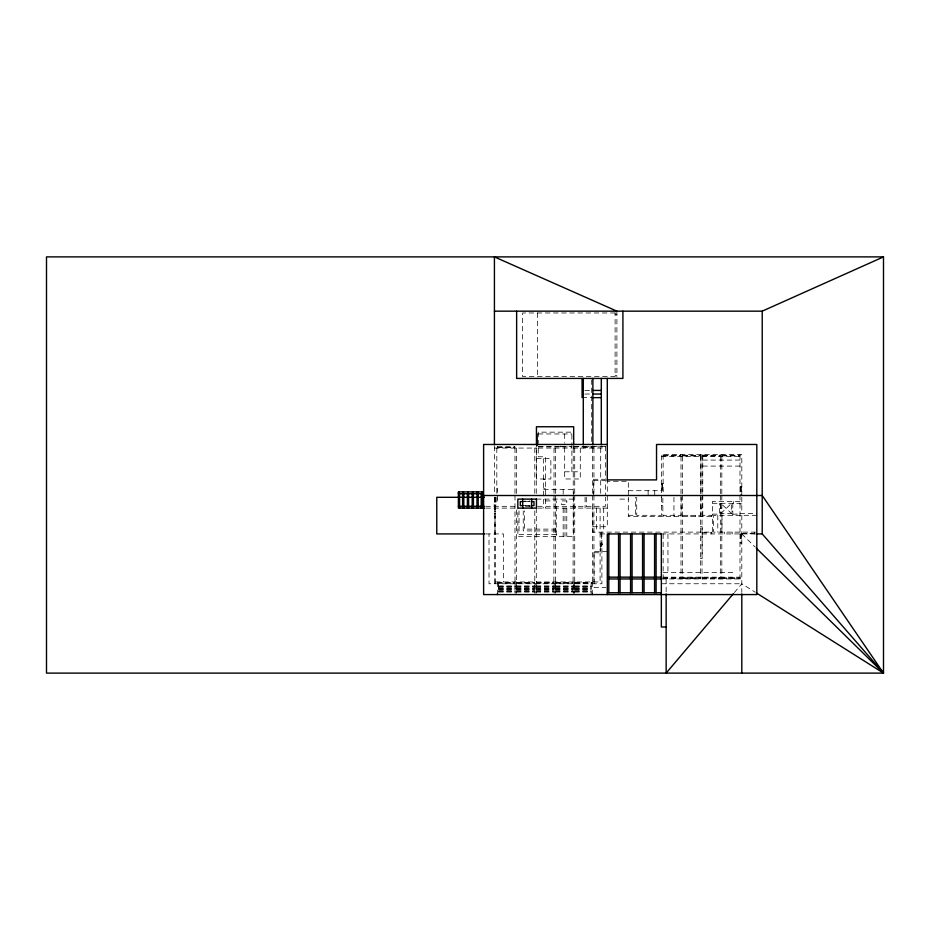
<?xml version="1.0" encoding="UTF-8"?>
<svg xmlns="http://www.w3.org/2000/svg" width="930" height="930" viewBox="0 0 930 930"><rect width="100%" height="100%" fill="white"/><g stroke="black" fill="none" stroke-linecap="round" stroke-linejoin="round"><path stroke-width="0.7" stroke-dasharray="4.65 3.49" d="M494.283 505.513L494.167 504.595L494.19 505.513M495.876 505.153L495.876 504.595M600.861 544.538L600.745 543.62L601.222 544.608M734.328 592.584L741.803 583.761L755.241 592.236M720.785 513.511L731.596 503.304L731.596 513.511L720.785 513.511L720.785 503.304L731.596 513.511M592.096 446.423L591.178 446.447M615.102 314.177L616.904 314.177M615.102 375.418L616.904 375.418M584.831 390.426L591.689 390.426M584.831 394.029L591.689 394.029M582.087 397.633L591.689 397.633M538.249 433.961L571.88 433.961M538.551 446.563L560.569 446.563M560.883 446.563L571.264 446.563M574.263 446.563L584.075 446.563M584.377 446.563L605.221 446.563M591.713 446.865L592.48 446.865M497.422 446.865L514.836 446.865M538.249 446.865L571.88 446.865M573.682 446.865L605.5 446.865M497.713 447.167L514.546 447.167M497.422 447.47L514.836 447.47M583.284 447.47L592.887 447.47M494.423 448.062L536.447 448.062M538.249 448.062L571.88 448.062M573.078 448.062L605.5 448.062M663.137 455.27L680.853 455.27M682.655 455.27L700.964 455.27M702.766 455.27L720.18 455.27M721.982 455.27L740.001 455.27M663.439 455.572L680.562 455.572M682.957 455.572L700.674 455.572M703.068 455.572L719.878 455.572M722.285 455.572L739.699 455.572M663.137 455.874L680.853 455.874M682.655 455.874L700.964 455.874M702.766 455.874L720.18 455.874M721.982 455.874L740.001 455.874M661.346 456.479L740.001 456.479M536.447 458.571L550.862 458.571L550.862 478.985L536.447 478.985L536.447 446.272M702.766 460.071L740.001 460.071M702.766 466.081L740.001 466.081M564.673 471.789L580.285 471.789M543.655 479.589L545.457 479.589M593.491 480.496L605.5 480.496L605.5 495.504M661.346 483.495L663.137 483.495M661.939 483.798L662.544 483.798M740.001 486.495L741.803 486.495M740.594 486.797L741.198 486.797M496.818 488.297L497.422 488.297L497.422 502.712L496.818 502.712L496.818 497.306M543.655 488.297L545.457 488.297M543.655 489.494L573.682 489.494L573.682 494.702M661.939 489.796L662.544 489.796M661.346 490.098L663.137 490.098M628.32 490.703L661.346 490.703M494.725 497.608L495.318 497.608M536.447 499.108L573.682 499.108M619.915 499.108L628.32 499.108M545.457 500.91L556.268 500.91L556.268 536.331M524.415 501.584L529.879 501.584M740.001 501.502L712.38 501.502L712.38 515.313L702.766 515.313M712.38 503.304L740.001 503.304M740.001 503.909L741.803 503.909M495.318 505.13L495.399 505.897M524.415 505.629L529.879 505.629M661.637 505.711L662.846 505.711M494.725 506.013L495.318 506.013M485.774 506.315L516.034 506.315M530.449 506.315L524.567 506.234L524.567 505.629M537.656 506.315L605.5 506.315L605.5 497.306M485.774 508.106L516.487 508.106L516.638 583.761M537.656 508.106L607.302 508.106M681.004 508.106L682.504 508.106M700.523 508.106L702.022 508.106M720.332 508.106L721.831 508.106M494.423 508.71L495.016 508.71M731.596 511.116L732.794 511.116M494.423 511.709L495.62 511.709M494.423 513.511L495.62 513.511M740.001 513.511L756.811 513.511M712.38 514.116L719.588 514.116L719.588 503.304M732.794 514.127L740.001 514.127M628.32 515.313L635.527 515.313L635.527 497.306M682.353 515.313L700.964 515.313L700.964 497.306M756.811 515.313L713.577 515.313L713.577 532.123L755.439 532.123M592.887 526.729L607.302 526.729L607.302 495.504M700.371 526.729L702.173 526.729L702.173 558.546L700.371 558.546M556.268 529.124L524.439 529.124L524.439 510.907M556.268 530.925L523.241 530.925L523.241 510.965M702.173 532.727L711.776 532.727M494.423 533.332L495.016 533.332M741.803 533.332L754.404 533.332M742.094 533.634L754.102 533.634M485.774 533.925L503.432 533.925L503.432 581.959M600.094 533.925L607.302 533.925M661.346 533.925L756.811 533.925M740.594 534.227L741.198 534.227M556.268 534.529L519.033 534.529L519.033 510.896M740.594 542.632L741.198 542.632M740.001 542.934L741.803 542.934M602.315 543.62L602.338 544.538M601.896 544.155L601.896 544.922M600.094 545.34L601.896 545.34M600.094 546.538L601.896 546.538M607.302 551.583L594.096 551.583L594.096 587.365L605.976 587.365M594.096 552.78L601.896 552.78M663.137 572.357L732.794 572.357M663.137 577.158L740.001 577.158M663.137 577.763L680.853 577.763M682.655 577.763L700.371 577.763M702.173 577.763L720.18 577.763M721.982 577.763L740.001 577.763M663.137 578.065L740.001 578.065M663.137 578.367L680.853 578.367M682.655 578.367L700.371 578.367M702.173 578.367L720.18 578.367M721.982 578.367L740.001 578.367M661.346 578.96L741.803 578.96M495.62 581.959L600.094 581.959L600.094 552.78M497.422 582.564L514.836 582.564M516.638 582.564L534.645 582.564M536.447 582.564L553.862 582.564M555.663 582.564L573.078 582.564M574.88 582.564L592.294 582.564M497.422 582.866L514.836 582.866M516.638 582.866L534.645 582.866M536.447 582.866L553.862 582.866M555.663 582.866L573.078 582.866M574.88 582.866L592.294 582.866M497.422 583.168L514.836 583.168M516.638 583.168L534.645 583.168M536.447 583.168L553.862 583.168M555.663 583.168L573.078 583.168M574.88 583.168L592.294 583.168M661.346 583.761L741.803 583.761M498.62 585.9L515.139 585.9M516.336 585.9L534.948 585.9M536.157 585.9L554.164 585.9M555.361 585.9L573.38 585.9M574.577 585.9L591.085 585.9M498.62 586.412L515.139 586.412M516.336 586.412L534.948 586.412M536.157 586.412L554.164 586.412M555.361 586.412L573.38 586.412M574.577 586.412L591.085 586.412M498.62 586.772L515.139 586.772M516.336 586.772L534.948 586.772M536.157 586.772L554.164 586.772M555.361 586.772L573.38 586.772M574.577 586.772L591.085 586.772M498.62 587.283L515.139 587.283M516.336 587.283L534.948 587.283M536.157 587.283L554.164 587.283M555.361 587.283L573.38 587.283M574.577 587.283L591.085 587.283M498.62 588.295L515.139 588.295M516.336 588.295L534.948 588.295M536.157 588.295L554.164 588.295M555.361 588.295L573.38 588.295M574.577 588.295L591.085 588.295M498.62 588.806L515.139 588.806M516.336 588.806L534.948 588.806M536.157 588.806L554.164 588.806M555.361 588.806L573.38 588.806M574.577 588.806L591.085 588.806M498.62 589.167L515.139 589.167M516.336 589.167L534.948 589.167M536.157 589.167L554.164 589.167M555.361 589.167L573.38 589.167M574.577 589.167L591.085 589.167M498.62 589.678L515.139 589.678M516.336 589.678L534.948 589.678M536.157 589.678L554.164 589.678M555.361 589.678L573.38 589.678M574.577 589.678L591.085 589.678M498.62 590.701L515.139 590.701M516.336 590.701L534.948 590.701M536.157 590.701L554.164 590.701M555.361 590.701L573.38 590.701M574.577 590.701L591.085 590.701M498.62 591.213L515.139 591.213M516.336 591.213L534.948 591.213M536.157 591.213L554.164 591.213M555.361 591.213L573.38 591.213M574.577 591.213L591.085 591.213M498.62 591.573L515.139 591.573M516.336 591.573L534.948 591.573M536.157 591.573L554.164 591.573M555.361 591.573L573.38 591.573M574.577 591.573L591.085 591.573M498.62 592.085L515.139 592.085M516.336 592.085L534.948 592.085M536.157 592.085L554.164 592.085M555.361 592.085L573.38 592.085M574.577 592.085L591.085 592.085M741.803 533.925L755.241 547.131M754.404 532.123L754.404 533.925M754.102 533.332L754.102 533.925M742.094 533.332L742.094 533.925M741.803 495.504L741.803 454.677L661.346 454.677L661.346 497.306M741.803 497.306L741.803 513.511M741.803 515.313L741.803 592.41M741.198 486.495L741.198 495.504M741.198 533.925L741.198 542.934M740.896 486.797L740.896 493.795M740.896 534.227L740.896 542.632M740.594 486.495L740.594 495.504M740.594 533.925L740.594 542.934M740.001 454.677L740.001 532.123M740.001 533.925L740.001 578.96M739.699 455.27L739.699 455.874M739.699 577.763L739.699 578.367M733.398 501.502L733.398 503.304M732.794 503.304L732.794 515.313M732.189 532.123L732.189 533.925M724.389 532.123L724.389 533.925M722.285 455.27L722.285 455.874M722.285 577.763L722.285 578.367M721.982 454.677L721.982 456.479M721.982 515.313L721.982 532.123M721.982 577.158L721.982 578.96M721.831 456.479L721.831 494.051M721.831 495.504L721.831 577.158M720.332 456.479L720.332 494.051M720.332 495.504L720.332 577.158M720.18 454.677L720.18 456.479M720.18 577.158L720.18 578.96M719.878 455.27L719.878 455.874M719.878 577.763L719.878 578.367M717.786 515.313L717.786 532.123M711.776 515.313L711.776 516.522M711.776 532.123L711.776 533.925M703.068 455.27L703.068 455.874M702.766 454.677L702.766 494.051M702.766 494.9L702.766 516.522M702.476 577.763L702.476 578.367M702.173 577.158L702.173 578.96M702.022 456.479L702.022 494.051M702.022 495.504L702.022 577.158M700.964 454.677L700.964 495.504M700.674 455.27L700.674 455.874M700.523 456.479L700.523 494.051M700.523 495.504L700.371 578.96M700.069 577.763L700.069 578.367M695.57 515.313L695.57 516.522M687.758 515.313L687.758 516.522M682.957 455.27L682.957 455.874M682.957 577.763L682.957 578.367M682.655 454.677L682.655 456.479M682.655 577.158L682.655 578.96M682.504 456.479L682.504 494.051M682.504 495.504L682.504 577.158M681.155 497.306L681.155 515.313L662.846 515.313L662.846 497.306M681.004 456.479L681.004 494.051M681.004 495.504L681.004 577.158M680.853 454.677L680.853 456.479M680.853 577.158L680.853 578.96M680.562 455.27L680.562 455.874M680.551 577.763L680.551 578.367M673.948 497.306L673.948 516.522M667.949 533.925L667.949 572.357M666.147 578.96L666.147 592.41M663.741 515.313L663.741 516.522M663.439 455.27L663.439 455.874M663.439 577.763L663.439 578.367M663.137 454.677L663.137 494.423M663.137 533.925L663.137 578.96M662.544 483.495L662.544 490.098M662.241 483.798L662.241 489.796M661.939 483.495L661.939 490.098M661.637 497.306L661.637 515.313L636.725 515.313L636.725 497.306M654.732 490.703L654.732 497.306M648.129 490.703L648.129 497.306M628.32 495.504L628.32 481.287L607.302 481.287L607.302 494.074M628.32 497.306L628.32 516.522L712.38 516.522L712.38 532.123L592.887 532.123L592.887 508.106M616.904 311.166L616.904 376.987M605.5 446.272L605.5 479.287L593.491 479.287L593.491 495.504M605.221 446.272L605.221 446.865M603.698 508.106L603.698 532.123M601.896 532.123L601.896 583.761L489.017 583.761L489.017 533.925M601.303 533.925L601.303 545.34M600.699 448.062L600.699 479.287M600.699 480.496L600.699 495.504M600.699 546.538L600.699 551.583M600.094 508.106L600.094 551.583M596.49 508.106L596.49 532.123M594.793 446.272L594.793 446.865M593.945 448.062L593.945 494.063M593.945 495.504L593.945 581.959M592.887 446.272L592.887 448.062M592.445 448.062L592.445 494.063M592.445 495.504L592.445 581.959M592.294 581.959L592.294 594.572M592.166 447.539L591.178 447.888M591.992 582.564L591.992 583.168M591.689 379.858L591.689 443.377M591.085 583.761L591.085 593.375M586.284 497.306L586.284 506.315M585.086 497.306L585.086 508.106M584.377 446.272L584.377 446.865M584.075 446.272L584.075 446.865M583.284 446.272L583.284 448.062M580.285 448.062L580.285 478.985L564.673 478.985L564.673 443.761M575.484 506.315L575.484 508.106M575.182 582.564L575.182 583.168M574.88 581.959L574.88 583.761M574.728 448.062L574.728 494.063M574.728 495.504L574.728 581.959M574.577 583.761L574.577 593.375M574.263 446.272L574.263 446.865M573.961 446.272L573.961 446.865M573.682 446.272L573.682 448.062M573.682 497.306L573.682 536.331L517.836 536.331L517.836 508.106M573.38 583.761L573.38 593.375M573.229 448.062L573.229 494.063M573.229 495.504L573.078 583.761M572.775 582.564L572.775 583.168M571.88 471.789L571.88 432.159L538.249 432.159L538.249 443.529M571.578 446.272L571.578 446.865M571.264 446.272L571.264 446.865M566.777 508.106L566.777 536.331M564.975 508.106L564.975 536.331M564.673 433.961L564.673 442.366M563.173 489.494L563.173 494.702M563.173 508.106L563.173 536.331M560.883 446.272L560.883 446.865M560.569 446.272L560.569 446.865M555.966 582.564L555.966 583.168M555.663 581.959L555.663 583.761M555.512 448.062L555.512 494.063M555.512 495.504L555.512 581.959M555.361 583.761L555.361 593.375M554.164 583.761L554.164 593.375M554.013 448.062L554.013 494.063M554.013 495.504L553.862 583.761M553.559 582.564L553.559 583.168M549.56 446.272L549.56 446.865M545.457 494.702L545.457 456.77L538.249 456.77L538.249 446.272M545.457 499.108L545.457 508.106M543.655 458.571L543.655 508.106M538.551 446.272L538.551 446.865M537.354 312.968L537.354 376.615M536.75 582.564L536.75 583.168M536.447 581.959L536.447 583.761M536.296 448.062L536.296 494.063M536.296 508.106L536.296 581.959M536.157 583.761L536.157 593.375M534.948 583.761L534.948 593.375M534.797 448.062L534.797 494.063M534.797 511.012L534.797 581.959M534.645 581.959L534.645 583.761M534.355 582.564L534.355 583.168M529.716 500.979L529.716 501.584M529.716 505.629L529.716 506.234M529.124 500.979L529.124 501.584M529.124 505.629L529.124 506.234M525.171 500.979L525.171 501.584M525.171 505.629L525.171 506.234M524.567 500.979L524.567 501.584M516.941 582.564L516.941 583.168M516.487 448.062L516.487 494.063M516.336 583.761L516.336 593.375M515.139 583.761L515.139 593.375M514.988 448.062L514.988 494.063M514.988 495.504L514.988 581.959M514.836 446.272L514.836 448.062M514.836 581.959L514.836 583.761M514.546 446.865L514.546 447.47M514.534 582.564L514.534 583.168M498.62 583.761L498.62 592.026M497.713 446.865L497.713 447.47M497.724 582.564L497.724 583.168M497.422 446.272L497.422 448.062M497.422 581.959L497.422 594.572M496.818 448.062L496.818 496.016M495.62 497.306L495.62 583.761M495.318 497.306L495.318 506.315M495.016 497.608L495.016 506.013M495.016 508.106L495.016 533.925M494.725 497.306L494.725 506.315M494.423 446.272L494.423 495.504M494.423 497.306L494.423 583.761M615.102 312.968L522.637 312.968L522.637 376.615L615.102 376.615L615.102 312.968M566.777 500.91L561.371 500.91L561.371 504.513L566.777 504.513L566.777 500.91"/><path stroke-width="1.4" d="M733.398 593.689L666.147 673.111L666.147 593.851M494.423 311.166L762.216 311.166L883.5 256.889L883.5 673.111L46.5 673.111L46.5 256.889L883.5 256.889M593.061 390.426L601.303 390.426M593.061 394.029L601.303 394.029M593.061 397.633L601.303 397.633M607.302 444.47L483.612 444.47L483.612 594.572L756.811 594.572L756.811 444.47L656.534 444.47L656.534 479.892L607.302 479.892M458.397 492.795L459.002 491.9M458.397 493.702L482.414 493.702M483.612 495.504L762.216 495.504L883.5 673.111L756.462 593.003M484.332 497.306L436.775 497.306L436.775 533.925L484.67 533.925M523.044 501.584L520.312 501.584L520.312 505.629L523.044 505.629M531.239 501.584L533.971 501.584L533.971 505.629L531.239 505.629M458.397 506.315L484.332 506.315M484.332 508.106L458.397 508.106L458.397 491.9L482.414 491.9L482.414 508.106M661.346 533.925L607.302 533.925L607.302 594.572M756.66 533.925L762.216 533.925L883.5 673.111L756.276 548.154M608.72 577.158L661.346 577.158M608.72 578.96L661.346 578.96M607.302 592.77L661.346 592.77M666.147 626.994L661.346 626.994L661.346 533.553M616.904 311.166L494.423 256.889L494.423 444.819M762.216 311.166L762.216 533.925M741.803 593.851L741.803 673.111M656.092 533.925L656.092 592.77M654.581 533.925L654.581 592.77M644.083 533.925L644.083 592.77M642.572 533.925L642.572 592.77M632.075 533.925L632.075 592.77M630.563 533.925L630.563 592.77M622.914 311.166L622.914 378.417L516.638 378.417L516.638 311.166M620.066 533.925L620.066 592.77M618.555 533.925L618.555 592.77M608.801 533.925L608.801 592.77M607.302 378.417L607.302 481.019M601.303 378.417L601.303 444.831M592.887 378.417L592.887 444.819M592.294 593.375L592.294 594.572M583.284 378.417L583.284 444.819M582.087 378.417L582.087 397.633M573.682 444.9L573.682 426.754L536.447 426.754L536.447 444.9M537.052 433.961L537.052 445.668M531.6 499.108L531.6 508.106M522.695 499.108L522.695 508.106M497.422 593.375L497.422 594.572M481.81 491.9L481.81 492.795M481.217 493.702L481.217 508.106M478.206 493.702L478.206 508.106M477.904 491.9L477.904 492.795M477.311 491.9L477.311 492.795M477.009 493.702L477.009 508.106M473.405 493.702L473.405 508.106M473.103 491.9L473.103 492.795M472.51 491.9L472.51 492.795M472.208 493.702L472.208 508.106M468.604 493.702L468.604 508.106M468.302 491.9L468.302 492.795M467.697 491.9L467.697 492.795M467.406 493.702L467.406 508.106M463.803 493.702L463.803 508.106M463.5 491.9L463.5 492.795M462.896 491.9L462.896 492.795M462.594 493.702L462.594 508.106M459.594 493.702L459.594 508.106M536.447 499.108L517.836 499.108L517.836 508.106L536.447 508.106L536.447 499.108"/></g></svg>
